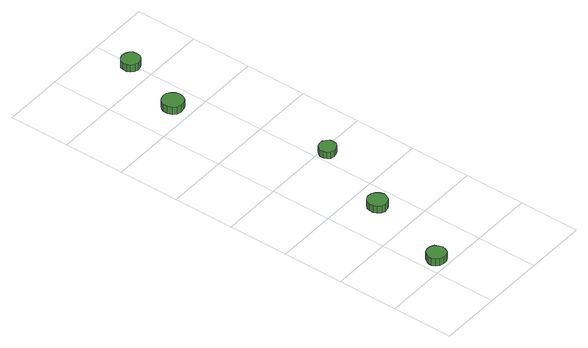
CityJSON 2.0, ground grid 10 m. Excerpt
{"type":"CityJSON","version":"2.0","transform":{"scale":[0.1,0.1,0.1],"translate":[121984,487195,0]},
"CityObjects":{
"tree1":{"type":"SolitaryVegetationObject","attributes":{"function":"something"},"geometry":[{"type":"MultiSurface","lod":"1","boundaries":[[[0,1,2,3,4,5,6,7,8,9,10,11,12,13,14]],[[15,16,17,18,19,20,21,22,23,24,25,26,27,28,29]],[[0,29,28,1]],[[1,28,27,2]],[[2,27,26,3]],[[3,26,25,4]],[[4,25,24,5]],[[5,24,23,6]],[[6,23,22,7]],[[7,22,21,8]],[[8,21,20,9]],[[9,20,19,10]],[[10,19,18,11]],[[11,18,17,12]],[[12,17,16,13]],[[13,16,15,14]],[[14,15,29,0]]]}]},
"tree2":{"type":"SolitaryVegetationObject","attributes":{"function":"something"},"geometry":[{"type":"MultiSurface","lod":"1","boundaries":[[[30,31,32,33,34,35,36,37,38,39,40,41,42,43,44]],[[45,46,47,48,49,50,51,52,53,54,55,56,57,58,59]],[[30,59,58,31]],[[31,58,57,32]],[[32,57,56,33]],[[33,56,55,34]],[[34,55,54,35]],[[35,54,53,36]],[[36,53,52,37]],[[37,52,51,38]],[[38,51,50,39]],[[39,50,49,40]],[[40,49,48,41]],[[41,48,47,42]],[[42,47,46,43]],[[43,46,45,44]],[[44,45,59,30]]]}]},
"tree3":{"type":"SolitaryVegetationObject","attributes":{"function":"something"},"geometry":[{"type":"MultiSurface","lod":"1","boundaries":[[[60,61,62,63,64,65,66,67,68,69,70,71,72,73,74]],[[75,76,77,78,79,80,81,82,83,84,85,86,87,88,89]],[[60,89,88,61]],[[61,88,87,62]],[[62,87,86,63]],[[63,86,85,64]],[[64,85,84,65]],[[65,84,83,66]],[[66,83,82,67]],[[67,82,81,68]],[[68,81,80,69]],[[69,80,79,70]],[[70,79,78,71]],[[71,78,77,72]],[[72,77,76,73]],[[73,76,75,74]],[[74,75,89,60]]]}]},
"tree4":{"type":"SolitaryVegetationObject","attributes":{"function":"something"},"geometry":[{"type":"MultiSurface","lod":"1","boundaries":[[[90,91,92,93,94,95,96,97,98,99,100,101,102,103,104]],[[105,106,107,108,109,110,111,112,113,114,115,116,117,118,119]],[[90,119,118,91]],[[91,118,117,92]],[[92,117,116,93]],[[93,116,115,94]],[[94,115,114,95]],[[95,114,113,96]],[[96,113,112,97]],[[97,112,111,98]],[[98,111,110,99]],[[99,110,109,100]],[[100,109,108,101]],[[101,108,107,102]],[[102,107,106,103]],[[103,106,105,104]],[[104,105,119,90]]]}]},
"tree5":{"type":"SolitaryVegetationObject","attributes":{"function":"something"},"geometry":[{"type":"MultiSurface","lod":"1","boundaries":[[[120,121,122,123,124,125,126,127,128,129,130,131,132,133,134]],[[135,136,137,138,139,140,141,142,143,144,145,146,147,148,149]],[[120,149,148,121]],[[121,148,147,122]],[[122,147,146,123]],[[123,146,145,124]],[[124,145,144,125]],[[125,144,143,126]],[[126,143,142,127]],[[127,142,141,128]],[[128,141,140,129]],[[129,140,139,130]],[[130,139,138,131]],[[131,138,137,132]],[[132,137,136,133]],[[133,136,135,134]],[[134,135,149,120]]]}]}
},
"vertices":[
[41,21,14],[39,27,14],[36,33,14],[30,36,14],[24,37,14],[17,35,14],[13,30,14],[10,24,14],[10,18,14],[13,12,14],[17,8,14],[24,6,14],[30,6,14],[36,9,14],[39,15,14],[39,15,1],[36,9,1],[30,6,1],[24,6,1],[17,8,1],[13,12,1],[10,18,1],[10,24,1],[13,30,1],[17,35,1],[24,37,1],[30,36,1],[36,33,1],[39,27,1],[41,21,1],
[83,161,14],[81,167,14],[77,173,14],[72,176,14],[65,177,14],[59,175,14],[54,170,14],[52,164,14],[52,158,14],[54,152,14],[59,147,14],[65,145,14],[72,146,14],[77,149,14],[81,155,14],[81,155,1],[77,149,1],[72,146,1],[65,145,1],[59,147,1],[54,152,1],[52,158,1],[52,164,1],[54,170,1],[59,175,1],[65,177,1],[72,176,1],[77,173,1],[81,167,1],[83,161,1],
[128,289,17],[127,294,17],[123,299,17],[118,302,17],[113,302,17],[107,301,17],[103,297,17],[101,292,17],[101,286,17],[103,281,17],[107,277,17],[113,275,17],[118,276,17],[123,278,17],[127,283,17],[127,283,5],[123,278,5],[118,276,5],[113,275,5],[107,277,5],[103,281,5],[101,286,5],[101,292,5],[103,297,5],[107,301,5],[113,302,5],[118,302,5],[123,299,5],[127,294,5],[128,289,5],
[74,527,20],[72,534,20],[68,540,20],[62,544,20],[55,544,20],[48,542,20],[43,537,20],[40,531,20],[40,524,20],[43,517,20],[48,512,20],[55,510,20],[62,511,20],[68,514,20],[72,520,20],[72,520,7],[68,514,7],[62,511,7],[55,510,7],[48,512,7],[43,517,7],[40,524,7],[40,531,7],[43,537,7],[48,542,7],[55,544,7],[62,544,7],[68,540,7],[72,534,7],[74,527,7],
[113,636,14],[112,642,14],[108,647,14],[103,650,14],[97,651,14],[91,649,14],[86,645,14],[84,639,14],[84,633,14],[86,627,14],[91,623,14],[97,621,14],[103,622,14],[108,625,14],[112,630,14],[112,630,1],[108,625,1],[103,622,1],[97,621,1],[91,623,1],[86,627,1],[84,633,1],[84,639,1],[86,645,1],[91,649,1],[97,651,1],[103,650,1],[108,647,1],[112,642,1],[113,636,1]
]}
